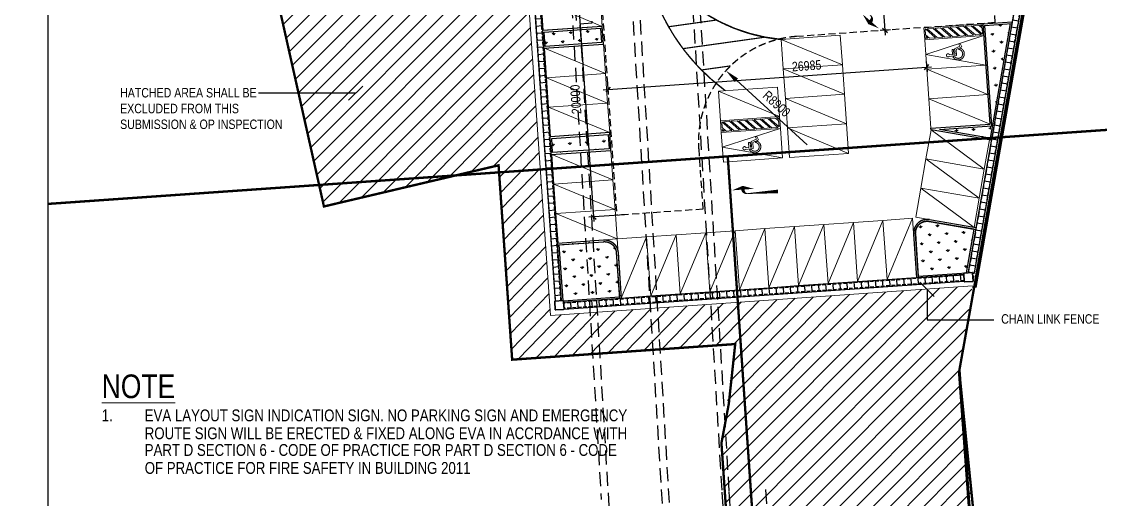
# Model space of a CAD drawing. Header units: millimetres. Extents: x 834681283 to 835686922, y 817551134 to 819407044.
# Drawn here: x 835169204 to 835260294, y 818044836 to 818085192 of the extents above; entities that cross this region are included whole.
import ezdxf
from ezdxf.xclip import XClip

# ---------------------------------------------------------------- set-up
doc = ezdxf.new("R2010")
doc.units = ezdxf.units.MM
doc.header["$LTSCALE"] = 1200
doc.header["$MEASUREMENT"] = 0
doc.header["$XCLIPFRAME"] = 0
for name, pattern in [('P01-MAGP-EVA-GREENERY$0$DASHED', [0.75, 0.5, -0.25]), ('P01-MAGP-EVA-GREENERY$0$DASHEDX2', [1.5, 1, -0.5]), ('P01-MAGP-EVA-GREENERY$0$HIDDEN', [0.375, 0.25, -0.125]), ('P01-MAGP-EVA-GREENERY$0$HIDDEN2', [0.1875, 0.125, -0.0625]), ('P01-MAGP-EVA-GREENERY$0$HIDDENX2', [0.75, 0.5, -0.25]), ('SITE BOUNDARY$0$CENTER', [2, 1.25, -0.25, 0.25, -0.25]), ('SITE BOUNDARY$0$HIDDEN', [0.375, 0.25, -0.125]), ('SITE BOUNDARY$0$PHANTOM', [2.5, 1.25, -0.25, 0.25, -0.25, 0.25, -0.25])]:
    doc.linetypes.add(name, pattern=pattern)
doc.layers.get('Defpoints').update_dxf_attribs({"color": 15})
for name, color, linetype, lineweight in [('P01-MAAN-P-EVA$0$AR-DIM_AR_', 4, 'Continuous', 25), ('P01-MAAN-P-EVA$0$DW-TXT', 7, 'Continuous', 13), ('P01-MAGP-EVA-GREENERY$0$AR-CP_AR_BS_MI_', 8, 'Continuous', 5), ('P01-MAGP-EVA-GREENERY$0$AR-HATCH_AR_', 8, 'Continuous', 13), ('P01-MAGP-EVA-GREENERY$0$AR-PLANT_AR_BS_MI_', 7, 'Continuous', 25), ('P01-MAGP-EVA-GREENERY$0$DR-FLD', 8, 'Continuous', 25), ('P01-MAGP-EVA-GREENERY$0$DR-PIT', 8, 'P01-MAGP-EVA-GREENERY$0$HIDDEN2', 35), ('P01-MAGP-EVA-GREENERY$0$RLP916', 4, 'Continuous', 0), ('SITE BOUNDARY$0$AR-SIMS_BL_400', 1, 'SITE BOUNDARY$0$PHANTOM', 140)]:
    doc.layers.add(name, color=color, linetype=linetype, lineweight=lineweight)
for name, color, linetype in [('P01-MAAN-P-EVA$0$DW-TXT2', 7, 'Continuous'), ('P01-MAAN-P-EVA$0$HATCH', 9, 'Continuous'), ('P01-MAGP-EVA-GREENERY$0$AR-FS-AR-EVA', 8, 'Continuous'), ('P01-MAGP-EVA-GREENERY$0$AR-LANDS_AR_MI_', 9, 'Continuous'), ('P01-MAGP-EVA-GREENERY$0$BOX-CULVERT', 8, 'P01-MAGP-EVA-GREENERY$0$DASHED'), ('P01-MAGP-EVA-GREENERY$0$MVA_MARKING', 254, 'Continuous'), ('P01-MAGP-EVA-GREENERY$0$SURFACE CHANNEL', 8, 'Continuous'), ('SITE BOUNDARY$0$XIQU-RLP0830A', 6, 'Continuous')]:
    doc.layers.add(name, color=color, linetype=linetype)
doc.layers.get('P01-MAGP-EVA-GREENERY$0$BOX-CULVERT').off()
doc.styles.add('P01-MAAN-P-EVA$0$ARIAL', font='arial.ttf', dxfattribs={"width": 0.8})
doc.linetypes.add('P01-MAGP-EVA-GREENERY$0$FENCELINE2', pattern='A,0.25,-0.1,[132,ltypeshp.shx,S=0.1,R=0,X=-0.1,Y=0],-0.1,1', length=1.45)
doc.dimstyles.new('P01-MAAN-P-EVA$0$DIM-500', dxfattribs={"dimscale": 400, "dimtxt": 2, "dimasz": 1, "dimexe": 1, "dimexo": 1, "dimgap": 1, "dimtad": 1, "dimdec": 0, "dimrnd": 0.1, "dimdsep": 46, "dimtxsty": 'P01-MAAN-P-EVA$0$ARIAL', "dimblk1": 'P01-MAAN-P-EVA$0$_OBLIQUE', "dimblk2": 'P01-MAAN-P-EVA$0$_OBLIQUE', "dimsah": 1, "dimcen": 5, "dimdle": 1, "dimclrd": 8, "dimclre": 8, "dimclrt": 4, "dimadec": 3, "dimazin": 2, "dimtfac": 1, "dimtdec": 0, "dimtix": 1, "dimtmove": 2, "dimatfit": 0, "dimldrblk": 'P01-MAAN-P-EVA$0$_OBLIQUE', "dimfxl": 1, "dimtolj": 1, "dimarcsym": 0})
pattern_1 = [(93.99896719781333, (0, 1.588186776101813e-22), (-766.7729180866883, 666.5697951775445), [190.5, -1246.3409792]), (48.99896719781343, (0, 1.588186776101813e-22), (-766.7729181779772, 666.5697952569036), [190.4999999999999, -825.5000000000007]), (138.9989671978134, (0, 1.588186776101813e-22), (-666.5697952569036, -766.7729181779772), [190.4999999999999, -825.5000000000002])]
pattern_2 = [(93.99896719781333, (-34875.21582424641, 10271.79212117195), (-766.7729180866883, 666.5697951775445), [190.5, -1246.3409792]), (48.99896719781343, (-34875.21582424641, 10271.79212117195), (-766.7729181779772, 666.5697952569036), [190.4999999999999, -825.5000000000007]), (138.9989671978134, (-34875.21582424641, 10271.79212117195), (-666.5697952569036, -766.7729181779772), [190.4999999999999, -825.5000000000002])]

# ---------------------------------------------------------------- blocks, each defined once
blk = doc.blocks.new('SITE BOUNDARY')
at = {"color": 2, "linetype": 'SITE BOUNDARY$0$HIDDEN', "ltscale": 6, "const_width": 0.25}
blk.add_lwpolyline([(835248.3740000005, 818055.6950000002), (835251.9814413321, 818006.3435905053)], dxfattribs=at)
at = {"layer": 'SITE BOUNDARY$0$AR-SIMS_BL_400', "ltscale": 3, "const_width": 0.2}
for points in [[(835340.9116030311, 818058.0853958045), (835301.0713827198, 818055.2999719443), (835299.4301438447, 818078.7429552217), (835228.8274989198, 818073.8064618824), (835232.2050101741, 818024.9003091985), (835250.0546701615, 818027.0904521022), (835264.7746588509, 818028.2016020928), (835342.9966035873, 818033.6243991454), (835340.9116030311, 818058.0853958045)], [(835228.8274989197, 818073.8064618825), (835135.2346764089, 818067.2625095209), (835138.9958180889, 818013.4643215693), (835232.2049083502, 818024.9017836018), (835228.8274989197, 818073.8064618825)]]:
    blk.add_lwpolyline(points, close=True, dxfattribs=at)
at = {"layer": 'SITE BOUNDARY$0$XIQU-RLP0830A', "color": 212, "linetype": 'SITE BOUNDARY$0$CENTER', "ltscale": 0.8, "true_color": 0xb300b3, "const_width": 0.2}
blk.add_lwpolyline([(835179.214, 818138.785), (835194.734, 818069.578), (835209.478331739, 818073.0530781874), (835210.6257706215, 818056.6396099429), (835229.45861106, 818057.9561832129), (835228.9189598921, 818052.9267469277), (835228.2949256233, 818049.5937595501), (835229.0557083667, 818038.5760394296), (835241.2202103381, 818039.416008414), (835241.212953316, 818020.2851361901), (835236.2081431194, 818004.4702020658), (835243.2609996346, 818005.0490373126), (835250.4079996349, 818006.2150373121), (835252.8949996348, 818008.7460373122), (835252.8169996348, 818011.5130373122), (835251.1729996351, 818027.8590373122), (835249.9502503469, 818040.0188181044), (835248.3739996351, 818055.6940373124), (835253.3142603979, 818083.3750240112), (835255.0961056527, 818094.0481900069)], dxfattribs=at)
blk = doc.blocks.new('P01-MAAN-P-EVA$0$_OBLIQUE')
at = {"color": 0, "linetype": 'ByBlock'}
blk.add_line((-0.5, -0.5), (0.5, 0.5), dxfattribs=at)
blk = doc.blocks.new('*D1559')
at = {"layer": 'Defpoints', "color": 0, "transparency": 16777216}
for p in [(835219133.0411029, 818088862.3039445), (835217498.3621714, 818068699.1431004), (835220516.493696, 818068910.1914165)]:
    blk.add_point(p, dxfattribs=at)
at = {"layer": 'P01-MAAN-P-EVA$0$AR-DIM_AR_', "color": 8, "lineweight": -2, "transparency": 16777216}
for p, q in [((835218734.0154828, 818088834.4013549), (835215704.2060293, 818088622.5364385)), ((835216075.3290598, 818089049.4646481), (835217526.2647611, 818068300.1174803)), ((835220117.4680759, 818068882.288827), (835217099.3365513, 818068671.2405108))]:
    blk.add_line(p, q, dxfattribs=at)
at = {"layer": 'P01-MAAN-P-EVA$0$AR-DIM_AR_', "color": 8, "lineweight": -2, "transparency": 16777216, "xscale": 400, "yscale": 400, "zscale": 400}
for p, rotation in [((835216103.2316494, 818088650.439028), 94.00000001044633), ((835217498.3621714, 818068699.1431004), 274.0000000104463)]:
    blk.add_blockref('P01-MAAN-P-EVA$0$_OBLIQUE', p, dxfattribs=dict(at, rotation=rotation))
at = {"layer": 'P01-MAAN-P-EVA$0$AR-DIM_AR_', "color": 4, "transparency": 16777216, "insert": (835215994.3078842, 818078618.3958578), "char_height": 800, "attachment_point": 5, "rotation": 94.00000001044633, "style": 'P01-MAAN-P-EVA$0$ARIAL'}
blk.add_mtext('\\A1;20000', dxfattribs=at)
blk = doc.blocks.new('*D1577')
at = {"layer": 'Defpoints', "color": 0, "transparency": 16777216}
for p in [(835242559.8663162, 818090500.5801786), (835242095.2074281, 818084452.5978792), (835242978.3163993, 818084514.8869033)]:
    blk.add_point(p, dxfattribs=at)
at = {"layer": 'P01-MAAN-P-EVA$0$AR-DIM_AR_', "color": 8, "lineweight": -2, "transparency": 16777216}
for p, q in [((835242160.8576221, 818090472.4365826), (835241274.0236251, 818090409.8848183)), ((835241644.8887233, 818090837.0371084), (835242123.3510243, 818084053.589185)), ((835242579.3077052, 818084486.7433071), (835241696.198734, 818084424.4542831))]:
    blk.add_line(p, q, dxfattribs=at)
at = {"layer": 'P01-MAAN-P-EVA$0$AR-DIM_AR_', "color": 8, "lineweight": -2, "transparency": 16777216, "xscale": 400, "yscale": 400, "zscale": 400}
for p, rotation in [((835241673.0323193, 818090438.0284144), 94.03460667096866), ((835242095.2074282, 818084452.5978792), 274.0346066709686)]:
    blk.add_blockref('P01-MAAN-P-EVA$0$_OBLIQUE', p, dxfattribs=dict(at, rotation=rotation))
at = {"layer": 'P01-MAAN-P-EVA$0$AR-DIM_AR_', "color": 4, "transparency": 16777216, "insert": (835242690.5746901, 818087502.1954627), "char_height": 800, "attachment_point": 5, "rotation": 274.0346066709686, "style": 'P01-MAAN-P-EVA$0$ARIAL'}
blk.add_mtext('\\A1;6000', dxfattribs=at)
blk = doc.blocks.new('*D1579')
at = {"layer": 'Defpoints', "color": 0, "transparency": 16777216}
for p in [(835245561.4527752, 818082222.9434237), (835245623.7418066, 818081339.8344529), (835218642.4039366, 818080341.0764942)]:
    blk.add_point(p, dxfattribs=at)
at = {"layer": 'P01-MAAN-P-EVA$0$AR-DIM_AR_', "color": 8, "lineweight": -2, "transparency": 16777216}
for p, q in [((835218306.8658937, 818079413.0713947), (835246022.7505006, 818081367.9780523)), ((835245589.5963748, 818081823.9347298), (835245651.8854061, 818080940.8257589)), ((835218670.547536, 818079942.0678003), (835218734.018187, 818079042.2063001))]:
    blk.add_line(p, q, dxfattribs=at)
at = {"layer": 'P01-MAAN-P-EVA$0$AR-DIM_AR_', "color": 8, "lineweight": -2, "transparency": 16777216, "xscale": 400, "yscale": 400, "zscale": 400}
for p, rotation in [((835245623.7418067, 818081339.8344529), 4.034607151573355), ((835218705.8745877, 818079441.2149941), 184.0346071515733)]:
    blk.add_blockref('P01-MAAN-P-EVA$0$_OBLIQUE', p, dxfattribs=dict(at, rotation=rotation))
at = {"layer": 'P01-MAAN-P-EVA$0$AR-DIM_AR_', "color": 4, "transparency": 16777216, "insert": (835235489.078705, 818081459.3014784), "char_height": 800, "attachment_point": 5, "rotation": 4.034607151573369, "style": 'P01-MAAN-P-EVA$0$ARIAL'}
blk.add_mtext('\\A1;26985', dxfattribs=at)
blk = doc.blocks.new('*D1589')
at = {"layer": 'Defpoints', "color": 0, "transparency": 16777216}
for p in [(835228673.6825558, 818081047.7801809), (835235251.6535733, 818075052.7574713)]:
    blk.add_point(p, dxfattribs=at)
at = {"layer": 'P01-MAAN-P-EVA$0$AR-DIM_AR_', "color": 8, "lineweight": -2, "transparency": 16777216}
blk.add_line((835235547.2927202, 818074783.3182485), (835229560.5999964, 818080239.4625123), dxfattribs=at)
at = {"layer": 'P01-MAAN-P-EVA$0$AR-DIM_AR_', "color": 8, "transparency": 16777216}
blk.add_solid([(835229695.3196077, 818080387.2820855), (835229425.8803848, 818080091.6429386), (835228673.6825558, 818081047.7801809)], dxfattribs=at)
at = {"layer": 'P01-MAAN-P-EVA$0$AR-DIM_AR_', "color": 4, "transparency": 16777216, "insert": (835232950.7027857, 818078243.6398636), "char_height": 800, "attachment_point": 5, "rotation": 317.6546242939902, "style": 'P01-MAAN-P-EVA$0$ARIAL'}
blk.add_mtext('\\A1;R8900', dxfattribs=at)
blk = doc.blocks.new('P01-MAGP-EVA-GREENERY$0$Parking Stalls HK - STD 5000x3500_HC_-11664699-B1 - GBP')
at = {"layer": 'P01-MAGP-EVA-GREENERY$0$AR-CP_AR_BS_MI_'}
for p, q in [((-1.082867129298393e-11, 4999.999999999999), (1249.999999999982, 0)), ((2499.469599999975, 4997.87839999994), (1249.999999999982, -1.082867129298393e-12)), ((2499.469599999981, 5000), (3499.999999999985, 5000)), ((2499.469599999981, 0), (2499.469599999981, 5000)), ((2601.069599999982, 4791.971533987397), (2601.069599999982, 4289.077191207528)), ((3398.399999999984, 3994.641133987396), (2601.069599999982, 4791.971533987397)), ((3141.219574704359, 4898.4), (2638.325231924486, 4898.4)), ((2638.325231924486, 4898.4), (3398.399999999984, 4138.325231924502)), ((3398.399999999984, 4641.219574704375), (3141.219574704359, 4898.4)), ((3288.698015421336, 4898.4), (3284.903672641467, 4898.4)), ((3284.903672641466, 4898.4), (3398.399999999984, 4784.903672641482)), ((3398.399999999984, 4898.4), (3288.698015421336, 4898.4)), ((3398.399999999984, 4784.903672641482), (3398.399999999984, 4898.4)), ((3398.399999999984, 4138.325231924502), (3398.399999999984, 4641.219574704375)), ((3499.999999999985, 5000), (3499.999999999985, 0)), ((2601.069599999982, 4289.077191207527), (3398.399999999984, 3491.746791207526)), ((2601.069599999982, 4145.393093270422), (2601.069599999982, 3642.498750490549)), ((3398.399999999984, 3348.062693270419), (2601.069599999982, 4145.393093270422)), ((3398.399999999984, 3491.746791207526), (3398.399999999984, 3994.641133987396)), ((1674.806107505455, 3084.34359534373), (1475.40555752715, 2593.966138459048)), ((1481.563268836006, 2794.628637984691), (1558.912504895546, 2984.850388501319)), ((1563.08380730364, 2463.664138459048), (1746.715183363747, 2915.26112355456)), ((1959.664010839033, 2970.449470039371), (1674.806107505455, 3084.34359534373)), ((1746.715183363747, 2915.26112355456), (1917.334866626542, 2847.042621074864)), ((1917.334866626542, 2847.042621074864), (1959.664010839033, 2970.449470039371)), ((2601.069599999982, 3642.498750490549), (3398.399999999984, 2845.168350490547)), ((2601.069599999981, 3498.814652553444), (2601.069599999981, 2995.920309773573)), ((3398.399999999984, 2701.484252553441), (2601.069599999981, 3498.814652553443)), ((2601.069599999981, 2995.920309773572), (3398.399999999984, 2198.589909773569)), ((2601.069599999981, 2852.236211836464), (2601.069599999981, 2349.341869056593)), ((3398.399999999984, 2054.905811836463), (2601.069599999982, 2852.236211836464)), ((3398.399999999984, 2845.168350490547), (3398.399999999984, 3348.062693270419)), ((882.5318858027085, 2273.364265580645), (894.100663725781, 2425.139141071329)), ((981.6518296611257, 2593.966138459048), (931.010430723481, 1929.583775037201)), ((1475.40555752715, 2593.966138459048), (981.6518296611257, 2593.966138459048)), ((1066.482846820263, 1992.457456076968), (1085.805360597927, 2245.956325384721)), ((1085.805360597927, 2245.956325384721), (1503.891341978906, 2245.956325384721)), ((1095.210191661685, 2369.341619251047), (1102.399762889035, 2463.664138459048)), ((1503.891341978906, 2369.341619251047), (1095.210191661685, 2369.341619251047)), ((1102.399762889035, 2463.664138459048), (1563.08380730364, 2463.664138459048)), ((1503.891341978906, 2245.956325384721), (1503.891341978906, 2369.341619251047)), ((2601.069599999981, 2349.341869056593), (3398.399999999984, 1552.011469056591)), ((2601.069599999981, 2205.657771119487), (2601.069599999981, 1702.763428339617)), ((3398.399999999984, 1408.327371119485), (2601.069599999981, 2205.657771119487)), ((3398.399999999984, 2198.589909773569), (3398.399999999984, 2701.484252553441)), ((3398.399999999984, 1552.011469056591), (3398.399999999984, 2054.905811836463)), ((2601.069599999981, 1702.763428339616), (3398.399999999984, 905.433028339614)), ((2601.06959999998, 1559.079330402509), (2601.06959999998, 1056.184987622639)), ((3398.399999999984, 761.7489304025071), (2601.06959999998, 1559.079330402509)), ((2601.06959999998, 1056.184987622639), (3398.399999999984, 258.8545876226364)), ((2601.069599999982, 912.5008896855321), (2601.069599999982, 409.6065469056604)), ((3398.399999999984, 115.1704896855301), (2601.069599999982, 912.5008896855325)), ((3398.399999999984, 905.433028339614), (3398.399999999984, 1408.327371119485)), ((3499.999999999985, 7.042349830421618e-15), (2499.469599999981, 7.042349830421618e-15)), ((2601.069599999982, 409.6065469056606), (2909.076146905642, 101.6000000000002)), ((2765.392048968536, 101.5999999999999), (2601.069599999982, 265.922448968554)), ((2601.069599999982, 265.922448968554), (2601.069599999982, 101.5999999999999)), ((2601.069599999982, 101.5999999999999), (2765.392048968536, 101.5999999999999)), ((2909.076146905642, 101.6000000000002), (3398.399999999984, 101.6000000000002)), ((3398.399999999984, 258.8545876226364), (3398.399999999984, 761.7489304025071)), ((3398.399999999984, 101.6000000000002), (3398.399999999984, 115.1704896855301))]:
    blk.add_line(p, q, dxfattribs=at)
at = {"layer": 'P01-MAGP-EVA-GREENERY$0$AR-CP_AR_BS_MI_', "lineweight": 13}
for p, q in [((2499.469599999984, 5000), (-1.091393642127514e-11, 5000)), ((-1.51601398101775e-11, 0), (-1.082867129298393e-11, 5000.000000000001)), ((2499.469599999984, 0), (-1.840874119807268e-11, 0))]:
    blk.add_line(p, q, dxfattribs=at)
at = {"layer": 'P01-MAGP-EVA-GREENERY$0$AR-CP_AR_BS_MI_'}
for centre, radius, start, end in [((1108.850152523801, 2735.459480860588), 514.540519139412, 28.99194297293628, 243.9059842361303), ((1108.850152523801, 2735.459480860588), 377.3805191394123, 9.020573746738979, 235.3157901925254), ((1044.614407555515, 1862.190431681601), 132.0898417013935, 149.3222895747822, 80.47038856573978)]:
    blk.add_arc(centre, radius, start, end, dxfattribs=at)
blk = doc.blocks.new('P01-MAGP-EVA-GREENERY$0$A$C7D203562')
at = {"layer": 'P01-MAGP-EVA-GREENERY$0$DR-PIT', "ltscale": 25.4}
blk.add_lwpolyline([(-700.0000169277191, -699.9999831914902), (-50.00001692771912, -699.9999824762344, 0.4142135548149707), (-1.692771911621094e-05, -649.9999837875366), (-7.152557373046875e-07, -7.152557373046875e-07, 0.4142135630697067), (-50.00000071525574, 49.99999928474426), (-700.0000009536743, 50.00001549720764, 0.4142135616764832), (-750.000000834465, 1.561641693115234e-05), (-750.0000169277191, -649.9999819993973, 0.4142135699512809)], format="xyb", close=True, dxfattribs=at)
blk = doc.blocks.new('P01-MAGP-EVA-GREENERY$0$BOX-CULVERT LINE')
at = {"layer": 'Defpoints', "linetype": 'P01-MAGP-EVA-GREENERY$0$DASHEDX2'}
for p, q in [((835207973, 818214240.3000004), (835218149.7, 818044836.2000004)), ((835208571.8000001, 818214279.1000004), (835218748.6, 818044872.2000004)), ((835213062.3, 818214572.2000004), (835225177.2192677, 818012902.6322484)), ((835213657.6, 818214667.8000004), (835225776.1245968, 818012938.6057324)), ((835218643.5, 818206715.0000005), (835228331.3000001, 818045447.8000004)), ((835219248.8000001, 818206645.2000004), (835228930.2, 818045483.8000004)), ((835232024.6215643, 818045669.6902508), (835233961.3301427, 818013430.275925)), ((835218748.5925126, 818044872.1763275), (835220685.3108933, 818012632.7941746)), ((835228331.2927922, 818045447.822791), (835230268.0089222, 818013208.410777)), ((835228930.2000004, 818045483.8000008), (835230866.9085789, 818013244.3856751))]:
    blk.add_line(p, q, dxfattribs=at)
at = {"layer": 'Defpoints', "linetype": 'P01-MAGP-EVA-GREENERY$0$DASHEDX2', "flags": 128}
blk.add_lwpolyline([(835215947.9234596, 818086490.9830579), (835216037.8715775, 818084993.6823744), (835217385.4421926, 818085074.6356794), (835217295.4940747, 818086571.936363), (835215947.9234596, 818086490.9830579)], dxfattribs=at)
blk = doc.blocks.new('P01-MAGP-EVA-GREENERY$0$RM1021')
blk.add_lwpolyline([(0.3015770063939271, -0.9398125670641093, 0, 1.82907311719786, 0), (-0.01613847602493479, -0.9398125670641093, 0.3048455195329767, 0.06096910390659534, 0.3869489501520032), (-0.3790254028208437, -1.270104429948333, 0.06096910390659534, 0.3048455195329767, 0), (-0.3790254028208437, -3.880524512244847, 0.3048455195329767, 0.3048455195329767, 0)], format="xyseb")
blk = doc.blocks.new('P01-MAGP-EVA-GREENERY$0$MVA_MARKING')
at = {"layer": 'P01-MAGP-EVA-GREENERY$0$MVA_MARKING', "const_width": 100}
for points in [[(835233344.5957812, 818083690.7936455, -0.2644055296901662), (835221593.6120164, 818091898.2643687, -1.467262198367068)], [(835228635.7218152, 818079351.8414712, -0.2150423633620672), (835221593.6120164, 818091898.2643683, 110.8781311973928)]]:
    blk.add_lwpolyline(points, format="xyb", dxfattribs=at)
for points in [[(835227885.2862626, 818085322.7407612), (835223829.8158305, 818084754.5660926)], [(835231999.8963305, 818083879.6680882), (835225047.0354407, 818082905.5666865)], [(835229062.7333546, 818081448.636341), (835226606.4286445, 818081104.506076)]]:
    blk.add_lwpolyline(points, dxfattribs=at)
at = {"layer": 'P01-MAGP-EVA-GREENERY$0$MVA_MARKING'}
for centre, radius, start, end in [((835234686.8842167, 818098128.5310638), 14500, 205.4468455548461, 264.6884323359124), ((835239026.1536353, 818093433.3515676), 17500, 185.0324117862177, 233.5772123850309)]:
    blk.add_arc(centre, radius, start, end, dxfattribs=at)
for p, xscale, yscale, zscale, rotation in [((835241601.9284698, 818084587.1980125), 999.9999999999989, 999.9999999999989, 999.9999999999989, 228.9989487767218), ((835229176.390661, 818070953.5984017), 999.9999999999998, 999.9999999999998, 999.9999999999998, 93.99894873792172)]:
    blk.add_blockref('P01-MAGP-EVA-GREENERY$0$RM1021', p, dxfattribs=dict(at, xscale=xscale, yscale=yscale, zscale=zscale, rotation=rotation))
blk = doc.blocks.new('P01-MAGP-EVA-GREENERY')
at = {"layer": 'P01-MAGP-EVA-GREENERY$0$AR-HATCH_AR_'}
h = blk.add_hatch(dxfattribs=at)
h.set_pattern_fill('GRASS', color=256, scale=40, style=0)
h.set_pattern_definition([(93.99896719781341, (0, 0), (-766.7729180866879, 666.5697951775439), [190.5, -1246.3409792]), (48.99896719781344, (0, 0), (-766.7729181779767, 666.569795256903), [190.5, -825.5]), (138.9989671978134, (0, 0), (-666.569795256903, -766.7729181779767), [190.5, -825.5])])
h.paths.add_polyline_path([(835252677.0183054, 818085017.2316035), (835250539.374484, 818084867.7917076), (835251132.1489365, 818076388.4863523), (835246716.1622787, 818076079.7719042), (835250979.1330867, 818075332.4130188)])
h = blk.add_hatch(dxfattribs=at)
h.set_pattern_fill('GRASS', color=256, scale=40, style=0)
h.set_pattern_definition(pattern_2)
h.paths.add_polyline_path([(835213333.6104474, 818084296.7392939), (835218092.0042307, 818084629.3924087), (835218175.6905276, 818083432.3125087), (835213417.2967448, 818083099.6593945)])
h = blk.add_hatch(dxfattribs=at)
h.set_pattern_fill('GRASS', color=256, scale=40, style=0)
h.set_pattern_definition(pattern_2)
h.paths.add_polyline_path([(835213961.253987, 818075318.6513252), (835218719.6477705, 818075651.3044391), (835218803.3340678, 818074454.2245399), (835214044.9402846, 818074121.5714252)])
h = blk.add_hatch(dxfattribs=at)
h.set_pattern_fill('GRASS', color=256, scale=40, style=0)
h.set_pattern_definition(pattern_1)
edge = h.paths.add_edge_path()
edge.add_line((835249632.2251307, 818067649.5854782), (835245838.2636125, 818068314.7204019))
edge.add_arc((835245665.5831022, 818067329.7425127), 1000.000000056478, 80.0562936504809, 183.998967200664)
edge.add_line((835244668.0177939, 818067260.0040214), (835244918.4857258, 818063677.2185924))
edge.add_line((835244918.4857259, 818063677.2185917), (835248985.6584793, 818063961.5383928))
edge.add_line((835248985.6584793, 818063961.5383934), (835249632.2251307, 818067649.5854782))
h = blk.add_hatch(dxfattribs=at)
h.set_pattern_fill('GRASS', color=256, scale=40, style=0)
h.set_pattern_definition(pattern_1)
edge = h.paths.add_edge_path()
edge.add_line((835214588.9004127, 818066340.5635823), (835218349.7262193, 818066603.4780177))
edge.add_arc((835218419.4647106, 818065605.9127108), 999.9999999875109, 3.9989672011403172, 93.99896720066403, ccw=False)
edge.add_line((835219417.030018, 818065675.6512022), (835219680.0836163, 818061912.8347595))
edge.add_line((835219680.0836163, 818061912.8347601), (835214962.7807437, 818061583.0542582))
edge.add_arc((835214911.9865965, 818061584.8434584), 50.82564958599874, 357.9826172143073, 443.3900977929296)
edge.add_line((835214917.8370781, 818061635.3312632), (835214588.9004129, 818066340.5635823))
at = {"layer": 'P01-MAGP-EVA-GREENERY$0$DR-FLD'}
h = blk.add_hatch(dxfattribs=at)
h.set_pattern_fill('_USER', color=256, scale=600, style=0, pattern_type=0)
h.set_pattern_definition([(3.998967197813425, (835211784.0724102, 818096782.84951), (-41.84309510643341, 598.5391845083449), [])])
h.paths.add_polyline_path([(835211784.0724101, 818096782.8495102), (835214244.4259186, 818061589.0384611), (835214793.0868382, 818061627.3946311), (835212332.7333411, 818096821.2055047)])
h = blk.add_hatch(dxfattribs=at)
h.set_pattern_fill('_USER', color=256, scale=600, angle=89.87606790377772, style=0, pattern_type=0)
h.set_pattern_definition([(170.056293793858, (835249130.1796901, 818064062.0141176), (-103.6083051139248, -590.9867334479011), [])])
h.paths.add_polyline_path([(835254920.8506515, 818093907.2057004), (835254379.112813, 818094002.1799791), (835249130.1796901, 818064062.0141176), (835249671.9175287, 818063967.0398389)])
h = blk.add_hatch(dxfattribs=at)
h.set_pattern_fill('_USER', color=256, scale=600, angle=90, style=0, pattern_type=0)
h.set_pattern_definition([(93.99896719781333, (835214971.4980127, 818061458.3585912), (-598.5391845083449, -41.84309510643338), [])])
h.paths.add_polyline_path([(835248762.1297773, 818063820.6176633), (835214971.4980127, 818061458.3585912), (835215009.8541831, 818060909.6976724), (835248800.4857576, 818063271.9567313)])
at = {"layer": 'P01-MAGP-EVA-GREENERY$0$AR-CP_AR_BS_MI_'}
for points in [[(835218231.1787931, 818084789.4864271), (835218056.8333671, 818087283.3997532), (835213069.0067159, 818086934.7089002), (835218231.1787931, 818084789.4864271), (835213243.3521427, 818084440.7955748), (835213069.0067159, 818086934.7089002)], [(835238506.7678592, 818081545.5711743), (835238332.4224336, 818084039.4844995), (835233344.5957836, 818083690.7936472), (835238506.7678592, 818081545.5711743), (835233518.9412098, 818081196.8803209), (835233344.5957836, 818083690.7936472)], [(835218510.1314796, 818080799.2251095), (835218335.7860539, 818083293.1384355), (835213347.9594022, 818082944.4475832), (835218510.1314796, 818080799.2251095), (835213522.30483, 818080450.534258), (835213347.9594022, 818082944.4475832)], [(835238681.1132869, 818079051.6578491), (835238506.7678596, 818081545.5711744), (835233518.9412092, 818081196.8803211), (835238681.1132869, 818079051.6578491), (835233693.2866362, 818078702.966996), (835233518.9412092, 818081196.8803211)], [(835250797.7071813, 818079021.5736966), (835250623.3609519, 818081515.486966), (835245635.534414, 818081166.7945067), (835250797.7071813, 818079021.5736966), (835245809.880644, 818078672.8812374), (835245635.534414, 818081166.7945067)], [(835218684.476906, 818078305.3117836), (835218510.1314796, 818080799.2251095), (835213522.304829, 818080450.5342579), (835218684.476906, 818078305.3117836), (835213696.650257, 818077956.6209308), (835213522.304829, 818080450.5342579)], [(835233199.3547088, 818077164.7759039), (835233025.0092824, 818079658.6892297), (835228037.1826315, 818079309.9983776), (835233199.3547088, 818077164.7759039), (835228211.5280585, 818076816.0850517), (835228037.1826315, 818079309.9983776)], [(835238855.458713, 818076557.7445229), (835238681.1132871, 818079051.6578491), (835233693.2866356, 818078702.9669962), (835238855.458713, 818076557.7445229), (835233867.6320627, 818076209.0536706), (835233693.2866356, 818078702.9669962)], [(835250972.0534121, 818076527.6604269), (835250797.7071823, 818079021.5736964), (835245809.880644, 818078672.8812374), (835250972.0534121, 818076527.6604269), (835245984.2268739, 818076178.9679676), (835245809.880644, 818078672.8812374)], [(835218858.8223323, 818075811.3984578), (835218684.4769062, 818078305.3117837), (835213696.6502562, 818077956.6209308), (835218858.8223323, 818075811.3984578), (835213870.9956827, 818075462.707605), (835213696.6502562, 818077956.6209308)], [(835239029.8041391, 818074063.8311974), (835238855.4587133, 818076557.7445229), (835233867.6320621, 818076209.0536709), (835239029.8041391, 818074063.8311974), (835234041.9774891, 818073715.1403451), (835233867.6320621, 818076209.0536709)], [(835250486.1349298, 818072728.426821), (835250917.8362075, 818075190.8715427), (835245992.9467634, 818076054.2740983), (835250486.1349298, 818072728.426821), (835245561.2454869, 818073591.8293756), (835245992.9467634, 818076054.2740983)], [(835219137.775019, 818071821.13714), (835218963.4295932, 818074315.0504653), (835213975.6029426, 818073966.3596139), (835219137.775019, 818071821.13714), (835214149.9483693, 818071472.4462882), (835213975.6029426, 818073966.3596139)], [(835250054.4336525, 818070265.9820982), (835250486.1349305, 818072728.4268211), (835245561.2454869, 818073591.8293756), (835250054.4336525, 818070265.9820982), (835245129.5442086, 818071129.3846532), (835245561.2454869, 818073591.8293756)], [(835219312.1204455, 818069327.2238141), (835219137.775019, 818071821.13714), (835214149.9483684, 818071472.4462879), (835219312.1204455, 818069327.2238141), (835214324.2937955, 818068978.5329618), (835214149.9483684, 818071472.4462879)], [(835249622.7323756, 818067803.5373757), (835250054.4336532, 818070265.9820979), (835245129.5442086, 818071129.3846532), (835249622.7323756, 818067803.5373757), (835244697.8429322, 818068666.9399298), (835245129.5442086, 818071129.3846532)], [(835219486.4658723, 818066833.310488), (835219312.1204454, 818069327.223814), (835214324.2937948, 818068978.5329618), (835219486.4658723, 818066833.310488), (835214498.6392226, 818066484.619636), (835214324.2937948, 818068978.5329618)], [(835239786.4632956, 818063240.2472482), (835242280.3766215, 818063414.592674), (835241931.68577, 818068402.4193254), (835239786.4632956, 818063240.2472482), (835239437.7724435, 818068228.0738975), (835241931.68577, 818068402.4193254)], [(835242280.3766215, 818063414.592674), (835244774.289947, 818063588.9380993), (835244425.5990952, 818068576.7647507), (835242280.3766215, 818063414.592674), (835241931.68577, 818068402.4193248), (835244425.5990952, 818068576.7647507)], [(835227316.8966675, 818062368.5201178), (835229810.8099939, 818062542.865543), (835229462.1191413, 818067530.6921943), (835227316.8966675, 818062368.5201178), (835226968.2058158, 818067356.3467675), (835229462.1191413, 818067530.6921943)], [(835229810.8099933, 818062542.8655434), (835232304.7233187, 818062717.2109692), (835231956.0324671, 818067705.0376205), (835229810.8099933, 818062542.8655434), (835229462.119141, 818067530.6921939), (835231956.0324671, 818067705.0376205)], [(835232304.7233187, 818062717.2109692), (835234798.6366444, 818062891.5563965), (835234449.9457929, 818067879.3830465), (835232304.7233187, 818062717.2109692), (835231956.0324674, 818067705.0376198), (835234449.9457929, 818067879.3830465)], [(835234798.6366445, 818062891.5563965), (835237292.54997, 818063065.9018216), (835236943.8591183, 818068053.7284718), (835234798.6366445, 818062891.5563965), (835234449.9457929, 818067879.3830459), (835236943.8591183, 818068053.7284718)], [(835237292.54997, 818063065.901822), (835239786.4632956, 818063240.247248), (835239437.7724437, 818068228.073898), (835237292.54997, 818063065.901822), (835236943.8591177, 818068053.7284715), (835239437.7724437, 818068228.073898)], [(835219835.1566908, 818061845.483838), (835222329.070017, 818062019.8292637), (835221980.3791645, 818067007.6559147), (835219835.1566908, 818061845.483838), (835219486.4658394, 818066833.3104879), (835221980.3791645, 818067007.6559147)], [(835222329.0700163, 818062019.8292649), (835224822.9833419, 818062194.1746907), (835224474.2924904, 818067182.0013411), (835222329.0700163, 818062019.8292649), (835221980.3791645, 818067007.6559148), (835224474.2924904, 818067182.0013411)], [(835224822.9833413, 818062194.1746917), (835227316.8966675, 818062368.5201176), (835226968.2058159, 818067356.3467686), (835224822.9833413, 818062194.1746917), (835224474.2924904, 818067182.0013411), (835226968.2058159, 818067356.3467686)]]:
    blk.add_lwpolyline(points, dxfattribs=at)
at = {"layer": 'P01-MAGP-EVA-GREENERY$0$AR-FS-AR-EVA', "linetype": 'P01-MAGP-EVA-GREENERY$0$HIDDENX2'}
blk.add_line((835213795.0993036, 818149679.0447134), (835219446.7466711, 818068835.4057872), dxfattribs=at)
blk.add_lwpolyline([(835224713.9505231, 818098168.1473783, 0.4143529350821796), (835234212.532674, 818089916.4793391), (835250971.6385103, 818091088.0811954), (835251390.067534, 818085102.689203), (835234630.9838523, 818083931.0889088, 0.4142138356435355), (835226373.3227178, 818074432.0794662)], format="xyb", dxfattribs=at)
for points in [[(835226373.3088489, 818074432.0784961), (835226728.9729381, 818069344.5036141), (835219446.7466708, 818068835.4057862)], [(835226373.3227178, 818074432.079467), (835226373.3190393, 818074432.1320797)]]:
    blk.add_lwpolyline(points, dxfattribs=at)
at = {"layer": 'P01-MAGP-EVA-GREENERY$0$AR-LANDS_AR_MI_'}
for p, q in [((835250379.2789621, 818085006.9657328), (835252832.1877577, 818085178.4453931)), ((835250972.0534121, 818076527.6604269), (835250379.2789621, 818085006.9657328)), ((835250539.374484, 818084867.7917078), (835252805.4993687, 818085026.2135466)), ((835251132.1489366, 818076388.4863523), (835250539.374484, 818084867.7917078)), ((835252677.0183055, 818085017.2316035), (835250979.1330867, 818075332.4130187)), ((835245984.2294925, 818076178.9697647), (835250972.0534121, 818076527.6604269)), ((835245992.9467634, 818076054.2740983), (835245984.2294925, 818076178.9697647)), ((835251076.3532463, 818075163.0812708), (835245992.9467634, 818076054.2740983)), ((835246716.1622785, 818076079.7719043), (835251132.1489366, 818076388.4863523)), ((835251102.2553229, 818075310.8279546), (835246716.1622785, 818076079.7719043)), ((835249781.2494321, 818067775.7471008), (835245864.1657526, 818068462.4670959)), ((835244518.3830619, 818067249.5432583), (835244777.5682393, 818063542.062154)), ((835245151.1702654, 818063568.180186), (835248648.7379812, 818063812.6905913))]:
    blk.add_line(p, q, dxfattribs=at)
for points in [[(835213303.0617462, 818082941.3088603), (835218335.786054, 818083293.1384355), (835218231.1787933, 818084789.4864271), (835213198.4540081, 818084437.6568195)], [(835213930.7052848, 818073963.2208915), (835218963.4295932, 818074315.0504656), (835218858.8223323, 818075811.3984578), (835213826.0975477, 818075459.56885)]]:
    blk.add_lwpolyline(points, dxfattribs=at)
for points in [[(835213333.6104474, 818084296.7392939), (835218092.0042307, 818084629.3924087), (835218175.6905276, 818083432.3125087), (835213417.2967448, 818083099.6593945)], [(835213961.253987, 818075318.6513252), (835218719.6477705, 818075651.3044391), (835218803.3340678, 818074454.2245399), (835214044.9402846, 818074121.5714252)]]:
    blk.add_lwpolyline(points, close=True, dxfattribs=at)
for points in [[(835244927.2030373, 818063552.5229279), (835244668.0177939, 818067260.0040214, -0.4874229899188481), (835245838.263613, 818068314.720402), (835249755.3473554, 818067628.0004169)], [(835214453.7439756, 818066481.4810677), (835218339.2654449, 818066753.1128145, -0.4142135623576999), (835219566.6648141, 818065686.1119765), (835219838.4357241, 818061798.5998706)], [(835214464.2047487, 818066331.8462714), (835218349.7262195, 818066603.4780183, -0.4142135623576999), (835219417.030018, 818065675.6512022), (835219688.8009279, 818061788.1390967)]]:
    blk.add_lwpolyline(points, format="xyb", dxfattribs=at)
for points in [[(835249632.2251307, 818067649.5854782), (835245838.263613, 818068314.720402, 0.487422989854024), (835244668.0177939, 818067260.0040214), (835244918.4857259, 818063677.2185917), (835248985.6584793, 818063961.5383934)], [(835214588.9004127, 818066340.5635823), (835218349.7262195, 818066603.4780183, -0.4142135623706601), (835219417.030018, 818065675.6512022), (835219680.0836163, 818061912.8347601), (835214962.7807438, 818061583.0542575, 0.3909269954402539), (835214917.8370781, 818061635.3312632)]]:
    blk.add_lwpolyline(points, format="xyb", close=True, dxfattribs=at)
blk.add_arc((835245665.5831661, 818067329.742524), 1150, 80.05628723505741, 183.9989682315615, dxfattribs=at)
at = {"layer": 'P01-MAGP-EVA-GREENERY$0$AR-PLANT_AR_BS_MI_', "ltscale": 0.15}
for p, q in [((835249613.5551572, 818062765.4818587), (835255098.0401796, 818094049.2465701)), ((835249810.5507355, 818062730.9457566), (835255267.4276077, 818093857.2322648)), ((835249465.8084733, 818062791.3839355), (835249613.5551572, 818062765.4818587)), ((835249465.8084733, 818062791.3839355), (835249613.5551572, 818062765.4818587))]:
    blk.add_line(p, q, dxfattribs=at)
at = {"layer": 'P01-MAGP-EVA-GREENERY$0$DR-FLD'}
for points in [[(835211784.0724101, 818096782.8495102), (835214244.4259186, 818061589.0384611), (835214793.0868382, 818061627.3946311), (835212332.7333411, 818096821.2055047), (835211784.0724102, 818096782.84951)], [(835254920.8506515, 818093907.2057004), (835254379.112813, 818094002.1799791), (835249130.1796901, 818064062.0141176), (835249671.9175287, 818063967.0398389), (835254920.8506511, 818093907.2057003)], [(835248762.1297773, 818063820.6176633), (835214971.4980127, 818061458.3585912), (835215009.8541831, 818060909.6976724), (835248800.4857576, 818063271.9567313)]]:
    blk.add_lwpolyline(points, close=True, dxfattribs=at)
at = {"layer": 'P01-MAGP-EVA-GREENERY$0$RLP916', "linetype": 'P01-MAGP-EVA-GREENERY$0$FENCELINE2'}
blk.add_lwpolyline([(835196573.10963, 818169757.7210938, -0.350001108325439), (835201265.2391587, 818166678.1236862), (835207845.7257276, 818146594.4902254), (835213873.1115303, 818060376.1242896), (835249478.7595128, 818062865.2572773)], format="xyb", dxfattribs=at)
blk.add_lwpolyline([(835196573.10963, 818169757.7210938, -0.350001108325439), (835201265.2391587, 818166678.1236862), (835207845.7257276, 818146594.4902254), (835213873.1115303, 818060376.1242896), (835249478.7595128, 818062865.2572773)], format="xyb", dxfattribs=at)
at = {"layer": 'P01-MAGP-EVA-GREENERY$0$SURFACE CHANNEL', "linetype": 'P01-MAGP-EVA-GREENERY$0$HIDDEN'}
for points in [[(835214294.304172, 818061592.5255597), (835211833.9506761, 818096786.3364183)], [(835214743.2085712, 818061623.907724), (835212282.8550745, 818096817.7185961)], [(835249165.5319546, 818063974.1130508), (835254419.7276814, 818093944.2970589), (835254862.9677309, 818093866.5908303), (835249537.201454, 818063488.1649741)], [(835248765.6166847, 818063770.7393966), (835214974.9849198, 818061408.480325)], [(835248796.9988503, 818063321.834998), (835215006.3670846, 818060959.5759261)]]:
    blk.add_lwpolyline(points, dxfattribs=at)
at = {"layer": 'P01-MAGP-EVA-GREENERY$0$AR-CP_AR_BS_MI_'}
for p, xscale, rotation in [((835245635.5344155, 818081166.7945068), -0.999999999999998, 273.9989671953227), ((835228455.6116555, 818073324.6063982), -1, 273.9989487317355)]:
    blk.add_blockref('P01-MAGP-EVA-GREENERY$0$Parking Stalls HK - STD 5000x3500_HC_-11664699-B1 - GBP', p, dxfattribs=dict(at, xscale=xscale, rotation=rotation))
at = {"layer": 'P01-MAGP-EVA-GREENERY$0$BOX-CULVERT', "rotation": 359.9999999999997}
blk.add_blockref('P01-MAGP-EVA-GREENERY$0$BOX-CULVERT LINE', (0, 1.588186776101813e-22), dxfattribs=at)
at = {"layer": 'P01-MAGP-EVA-GREENERY$0$DR-PIT', "ltscale": 25.4}
for p, rotation in [((835249505.0741721, 818063947.7278583), 3.998948739019863), ((835249505.0741721, 818063947.7278544), 3.998948739019861), ((835249505.0741717, 818063947.7278535), 3.998948739019861), ((835214962.3576734, 818061589.1060432), 3.998948739019861), ((835214962.357674, 818061589.1060476), 3.998948739019863), ((835214962.357674, 818061589.1060437), 3.998948739019861)]:
    blk.add_blockref('P01-MAGP-EVA-GREENERY$0$A$C7D203562', p, dxfattribs=dict(at, rotation=rotation))
at = {"layer": 'P01-MAGP-EVA-GREENERY$0$MVA_MARKING', "rotation": 359.9999999999999}
blk.add_blockref('P01-MAGP-EVA-GREENERY$0$MVA_MARKING', (0, 1.588186776101813e-22), dxfattribs=at)
blk = doc.blocks.new('P01-MAAN-P-EVA')
at = {"layer": 'P01-MAAN-P-EVA$0$HATCH', "ltscale": 0.1}
h = blk.add_hatch(dxfattribs=at)
h.set_pattern_fill('_USER', color=240, scale=1000, angle=45, pattern_type=0)
h.set_pattern_definition([(45, (0, 0), (-707.1067811865474, 707.1067811865476), [])])
edge = h.paths.add_edge_path()
edge.add_arc((835196988.9345523, 818165276.9745445), 4500.000000514357, 18.141599978340707, 95.30201113692448, ccw=False)
edge.add_line((835201265.2391587, 818166678.1236862), (835207845.7257276, 818146594.4902254))
edge.add_line((835207845.7257276, 818146594.4902254), (835213873.1115303, 818060376.1242896))
edge.add_line((835213873.1115303, 818060376.1242896), (835249478.7595128, 818062865.2572773))
edge.add_line((835249478.7595128, 818062865.2572773), (835248373.9996351, 818055694.0373124))
edge.add_line((835248373.9996351, 818055694.0373124), (835252894.9996349, 818008746.0373122))
edge.add_line((835252894.9996349, 818008746.0373122), (835250407.9996349, 818006215.0373122))
edge.add_line((835250407.9996349, 818006215.0373122), (835243260.9996346, 818005049.0373126))
edge.add_line((835243260.9996346, 818005049.0373126), (835236208.1431193, 818004470.2020658))
edge.add_line((835236208.1431193, 818004470.2020658), (835241212.9533161, 818020285.1361902))
edge.add_line((835241212.9533161, 818020285.1361902), (835241220.2103381, 818039416.008414))
edge.add_line((835241220.2103381, 818039416.008414), (835229055.7083666, 818038576.0394297))
edge.add_line((835229055.7083666, 818038576.0394297), (835228294.9256233, 818049593.7595501))
edge.add_line((835228294.9256233, 818049593.7595501), (835229458.61106, 818057956.1832129))
edge.add_line((835229458.61106, 818057956.1832129), (835210625.7706214, 818056639.6099429))
edge.add_line((835210625.7706214, 818056639.6099429), (835209478.331739, 818073053.0781873))
edge.add_line((835209478.331739, 818073053.0781873), (835194734, 818069578))
edge.add_line((835194734, 818069578), (835179214, 818138785))
edge.add_line((835179214, 818138785), (835191844, 818148372))
edge.add_line((835191844, 818148372), (835202738.5886738, 818150939.9030486))
edge.add_line((835202738.5886738, 818150939.9030486), (835196573.10963, 818169757.7210938))
at = {"layer": 'Defpoints'}
blk.add_lwpolyline([(835171417.9906907, 818003007.9180738), (835381567.6709538, 818003007.9180738), (835381567.6709538, 818241141.5228392), (835171417.9906907, 818241141.5228392)], close=True, dxfattribs=at)
at = {"layer": 'P01-MAAN-P-EVA$0$DW-TXT', "style": 'P01-MAAN-P-EVA$0$ARIAL', "width": 0.8}
blk.add_text('%%UNOTE', height=2000, dxfattribs=at).set_placement((835175969.4596429, 818053388.9250213))
at = {"layer": 'P01-MAAN-P-EVA$0$DW-TXT', "char_height": 800, "attachment_point": 1, "style": 'P01-MAAN-P-EVA$0$ARIAL'}
for s, insert, width in [('\\pxt0,2,10;HATCHED AREA SHALL BE EXCLUDED FROM THIS SUBMISSION & OP INSPECTION', (835177524.4657547, 818079583.3790784), 13905.9639081955), ('\\pxt0,2,10;CHAIN LINK FENCE', (835251915.7526288, 818060477.6018755), 8316.083142518997)]:
    blk.add_mtext(s, dxfattribs=dict(at, insert=insert, width=width))
at = {"layer": 'P01-MAAN-P-EVA$0$DW-TXT2', "style": 'P01-MAAN-P-EVA$0$ARIAL', "width": 0.8}
for s, p in [('1.', (835175969.4596429, 818051433.8414031)), ('EVA LAYOUT SIGN INDICATION SIGN. NO PARKING SIGN AND EMERGENCY', (835179602.7357608, 818051433.8414031)), ('ROUTE SIGN WILL BE ERECTED & FIXED ALONG EVA IN ACCRDANCE WITH', (835179602.7357608, 818049922.7061886)), ('PART D SECTION 6 - CODE OF PRACTICE FOR PART D SECTION 6 - CODE', (835179602.7357608, 818048511.7285638)), ('OF PRACTICE FOR FIRE SAFETY IN BUILDING 2011 ', (835179602.7357608, 818046995.3151546))]:
    blk.add_text(s, height=1000, dxfattribs=at).set_placement(p)
at = {"layer": 'P01-MAAN-P-EVA$0$AR-DIM_AR_'}
for base, p1, p2, angle, picture, middle in [((835242095.2074281, 818084452.5978792), (835242559.8663163, 818090500.5801785), (835242978.3163995, 818084514.8869033), 94.03460667096871, '*D1577', (835242690.5746901, 818087502.1954627)), ((835217498.3621714, 818068699.1431004), (835219133.041103, 818088862.3039446), (835220516.4936961, 818068910.1914166), 94.0000000104463, '*D1559', (835215994.3078842, 818078618.3958577))]:
    dim = blk.add_linear_dim(base=base, p1=p1, p2=p2, angle=angle, dimstyle='P01-MAAN-P-EVA$0$DIM-500', dxfattribs=at)
    dim.commit()
    dim.dimension.update_dxf_attribs({"geometry": picture, "text_midpoint": middle})
dim = blk.add_linear_dim(base=(835245623.7418066, 818081339.8344529), p1=(835218642.4039367, 818080341.0764943), p2=(835245561.4527752, 818082222.9434237), angle=184.0346071515734, dimstyle='P01-MAAN-P-EVA$0$DIM-500', dxfattribs=at)
dim.commit()
dim.dimension.update_dxf_attribs({"geometry": '*D1579', "text_midpoint": (835235489.078705, 818081459.3014784), "dimtype": 160})
dim = blk.add_radius_dim(center=(835235251.6535733, 818075052.7574713), mpoint=(835228673.6825558, 818081047.7801809), dimstyle='P01-MAAN-P-EVA$0$DIM-500', override={"dimasz": 3}, dxfattribs=at)
dim.commit()
dim.dimension.update_dxf_attribs({"geometry": '*D1589', "text_midpoint": (835232950.7027857, 818078243.6398636)})
at = {"layer": 'P01-MAAN-P-EVA$0$DW-TXT'}
for points in [[(835197403.80765, 818079146.3608899), (835189220.390801, 818079146.3608899)], [(835245654.274628, 818062581.1010807), (835245654.274628, 818060008.3391895), (835251307.4915991, 818060008.3391895)]]:
    blk.add_leader(points, dimstyle='P01-MAAN-P-EVA$0$DIM-500', override={"dimasz": 3}, dxfattribs=at)

msp = doc.modelspace()

# ---------------------------------------------------------------- block references
ref = msp.add_blockref('SITE BOUNDARY', (0, 0), dxfattribs=dict(xscale=1000, yscale=1000, zscale=1000))
XClip(ref).set_block_clipping_path([(835171.4179906907, 818003.0079180738), (835381.5676709538, 818003.0079180738), (835380.9419443216, 818241.1415228392), (835171.4179906907, 818241.1415228392)])
ref = msp.add_blockref('P01-MAGP-EVA-GREENERY', (0, 0))
XClip(ref).set_block_clipping_path([(835304579.184374, 818174710.1626656), (835305796.165823, 818174873.3149368), (835307662.0338197, 818174689.8070786), (835310520.3633885, 818174065.1796945), (835313081.8681743, 818173026.565997), (835315581.7919986, 818171259.1109881), (835317651.2761323, 818169000.3924677), (835319046.8494221, 818167007.0337248), (835320133.4085228, 818164236.8954862), (835320669.2049217, 818161588.339545), (835320843.1778568, 818158211.368624), (835320023.4914253, 818155637.3225639), (835307775.6753732, 818112927.0695825), (835307486.5656325, 818111403.7745718), (835306472.3023188, 818108849.5676203), (835303557.4701333, 818104111.4948183), (835299124.0129836, 818101088.6384549), (835297415.7114913, 818099718.8653644), (835294427.9237889, 818098869.5449544), (835299696.7221286, 818083540.2194344), (835299696.7221286, 818003007.9180738), (835381567.6709538, 818003007.9180738), (835381567.6709538, 818241141.5228392), (835171417.9906907, 818241141.5228392), (835171417.9906907, 818003007.9180738), (835299646.7221286, 818003007.9180738), (835299646.7221286, 818083531.8665625), (835294380.6194693, 818098853.3491247), (835289071.6246588, 818097781.3911836), (835244007.6001352, 818094631.0239012), (835243402.3726704, 818094599.0591453), (835242636.0318141, 818094583.6296563), (835241827.5000405, 818094619.5304664), (835240278.7908783, 818094803.1013474), (835238615.9808831, 818095198.6516088), (835236837.1062446, 818095894.4355551), (835235914.818166, 818096333.9795084), (835235308.0351869, 818096662.1879468), (835233986.3356233, 818097536.8864938), (835232722.909551, 818098548.7006296), (835231238.5995908, 818100145.3524557), (835230243.8710234, 818101523.0034088), (835229459.3735335, 818102997.1350085), (835228749.5628562, 818104567.991932), (835228038.0088664, 818107442.8705243), (835228019.3892208, 818108529.8695997), (835224832.3401604, 818154118.6039063), (835224786.1936965, 818154547.7584285), (835224773.2807815, 818155026.8918852), (835224783.5408298, 818155896.2038279), (835224816.9600604, 818156261.0471077), (835224880.3945836, 818156930.3651428), (835224980.8038678, 818157693.5020338), (835225188.0995655, 818158657.4187651), (835225368.2602261, 818159369.90378), (835225838.1759521, 818160711.976452), (835226139.2108691, 818161405.4137219), (835226545.7954304, 818162235.3437661), (835227243.4511546, 818163421.3939792), (835227831.7674248, 818164241.3849411), (835228201.1016024, 818164708.4587804), (835228901.1138991, 818165512.979474), (835229693.714691, 818166280.4427017), (835231339.2155919, 818167719.4297662), (835233198.9440969, 818168772.0604982), (835234724.5905447, 818169505.6878428), (835236291.5872612, 818169941.2428173), (835238731.1858591, 818170106.814821)])

# ---------------------------------------------------------------- next in the draw order: block references
msp.add_blockref('P01-MAAN-P-EVA', (2.384185791015625e-07, -2.384185791015625e-07))

doc.saveas('drawing.dxf')
